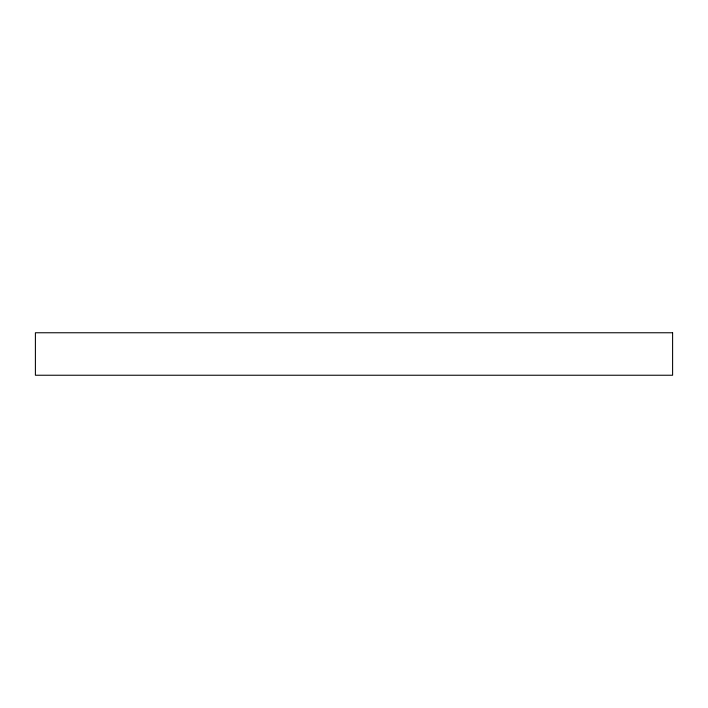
<?xml version="1.0" encoding="UTF-8"?>
<svg xmlns="http://www.w3.org/2000/svg" width="708" height="708" viewBox="0 0 708 708"><rect width="100%" height="100%" fill="white"/><g stroke="black" fill="none" stroke-linecap="round" stroke-linejoin="round"><path stroke-width="1.06" d="M672.6 332.76L35.4 332.76L35.4 375.24L672.6 375.24L672.6 332.76"/></g></svg>
